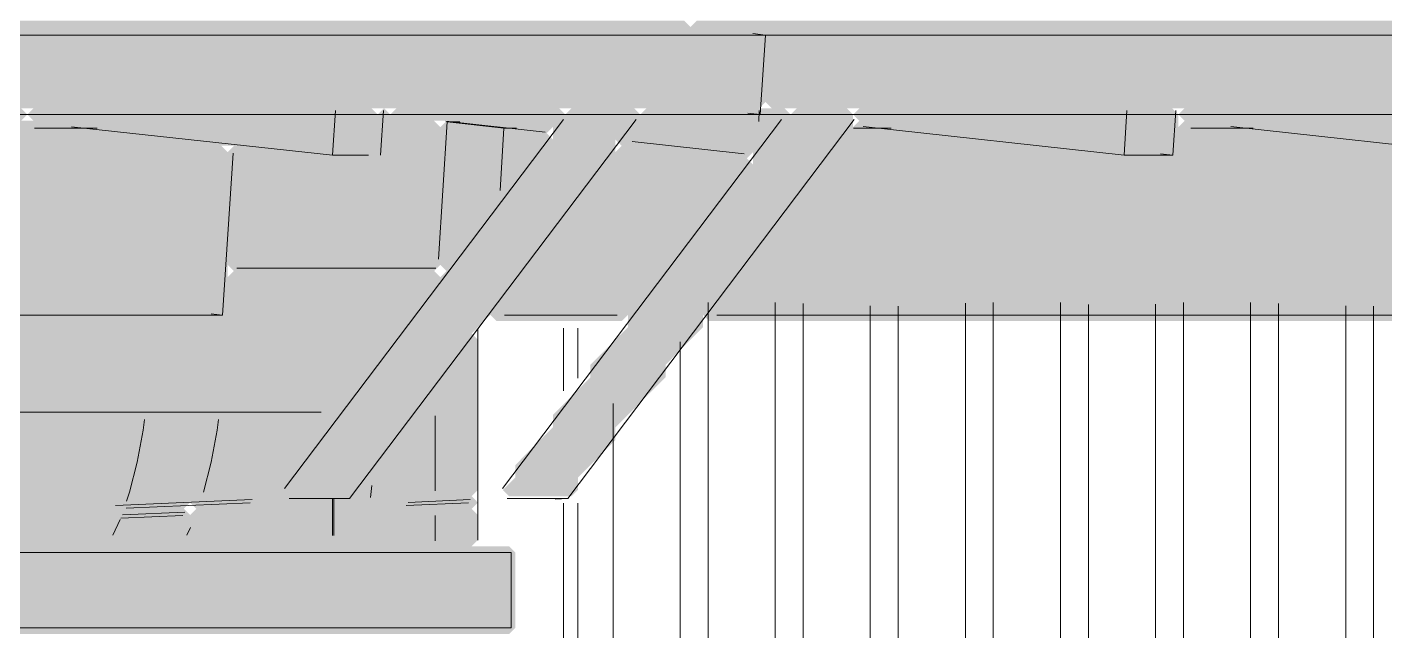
# Model space of a CAD drawing. Header units: millimetres. Extents: x 0 to 84100, y 0 to 59400.
# Drawn here: x 46415 to 47500, y 49329 to 49811 of the extents above; entities that cross this region are included whole.
import ezdxf

# ---------------------------------------------------------------- set-up
doc = ezdxf.new("R2010")
doc.units = ezdxf.units.MM
doc.layers.add('10_見えがかり', color=7, linetype='Continuous', lineweight=13)
doc.layers.add('12_見えがかり（ガラス）', color=5, linetype='Continuous', lineweight=9)

msp = doc.modelspace()

# ---------------------------------------------------------------- hatches: boundary and pattern name
at = {"layer": '10_見えがかり', "true_color": 0xbdbdbd}
for points in [[(46949.9, 49806.6), (46999.9, 49806.6), (47004.9, 49801.6), (47004.9, 49751.6), (46999.9, 49746.6), (45229.9, 49746.6), (45224.9, 49751.6), (45224.9, 49801.6), (45219.9, 49806.6), (45169.9, 49806.6), (45164.9, 49811.6), (45169.9, 49816.6), (46939.9, 49816.6)], [(48759.9, 49806.6), (48809.9, 49806.6), (48814.9, 49801.6), (48814.9, 49751.6), (48809.9, 49746.6), (47009.9, 49746.6), (47004.9, 49751.6), (47004.9, 49801.6), (46999.9, 49806.6), (46949.9, 49806.6), (46944.9, 49811.6), (46949.9, 49816.6), (48749.9, 49816.6)], [(46539.9, 49726.6), (46549.9, 49716.6), (46569.9, 49716.6), (46574.9, 49711.6), (46574.9, 49611.6), (46574.9, 49581.6), (46569.9, 49576.6), (45869.9, 49576.6), (45179.9, 49576.6), (45174.9, 49581.6), (45184.9, 49591.6), (45184.9, 49601.6), (45224.9, 49641.6), (45224.9, 49651.6), (45254.9, 49681.6), (45254.9, 49691.6), (45284.9, 49721.6), (45284.9, 49731.6), (45289.9, 49736.6), (45299.9, 49726.6), (45379.9, 49726.6), (45389.9, 49716.6), (45479.9, 49716.6), (45489.9, 49706.6), (45539.9, 49706.6), (45544.9, 49711.6), (45544.9, 49731.6), (45549.9, 49736.6), (45579.9, 49736.6), (45589.9, 49726.6), (45669.9, 49726.6), (45679.9, 49716.6), (45759.9, 49716.6), (45769.9, 49706.6), (45829.9, 49706.6), (45834.9, 49711.6), (45834.9, 49731.6), (45839.9, 49736.6), (45869.9, 49736.6), (45879.9, 49726.6), (45959.9, 49726.6), (45969.9, 49716.6), (46049.9, 49716.6), (46059.9, 49706.6), (46109.9, 49706.6), (46124.9, 49721.6), (46124.9, 49731.6), (46129.9, 49736.6), (46159.9, 49736.6), (46169.9, 49726.6), (46249.9, 49726.6), (46259.9, 49716.6), (46339.9, 49716.6), (46349.9, 49706.6), (46399.9, 49706.6), (46404.9, 49711.6), (46404.9, 49731.6), (46409.9, 49736.6), (46449.9, 49736.6), (46459.9, 49726.6)], [(46414.9, 49741.6), (46404.9, 49731.6), (46404.9, 49711.6), (46399.9, 49706.6), (46349.9, 49706.6), (46339.9, 49716.6), (46259.9, 49716.6), (46249.9, 49726.6), (46169.9, 49726.6), (46159.9, 49736.6), (46129.9, 49736.6), (46124.9, 49741.6), (46129.9, 49746.6), (46409.9, 49746.6)], [(46694.9, 49741.6), (46694.9, 49711.6), (46689.9, 49706.6), (46639.9, 49706.6), (46629.9, 49716.6), (46549.9, 49716.6), (46539.9, 49726.6), (46459.9, 49726.6), (46449.9, 49736.6), (46419.9, 49736.6), (46414.9, 49741.6), (46419.9, 49746.6), (46689.9, 49746.6)], [(46709.9, 49736.6), (46739.9, 49736.6), (46744.9, 49731.6), (46744.9, 49621.6), (46739.9, 49616.6), (46579.9, 49616.6), (46574.9, 49621.6), (46574.9, 49711.6), (46579.9, 49716.6), (46629.9, 49716.6), (46639.9, 49706.6), (46689.9, 49706.6), (46694.9, 49711.6), (46694.9, 49741.6), (46699.9, 49746.6)], [(46829.9, 49726.6), (46799.9, 49726.6), (46789.9, 49736.6), (46709.9, 49736.6), (46704.9, 49741.6), (46709.9, 49746.6), (46839.9, 49746.6), (46844.9, 49741.6)], [(46829.9, 49726.6), (46834.9, 49721.6), (46804.9, 49691.6), (46804.9, 49681.6), (46774.9, 49651.6), (46774.9, 49641.6), (46749.9, 49616.6), (46744.9, 49621.6), (46744.9, 49731.6), (46749.9, 49736.6), (46789.9, 49736.6), (46799.9, 49726.6)], [(46989.9, 49706.6), (46979.9, 49706.6), (46969.9, 49716.6), (46889.9, 49716.6), (46884.9, 49721.6), (46909.9, 49746.6), (47019.9, 49746.6), (47024.9, 49741.6)], [(48349.9, 49726.6), (48359.9, 49716.6), (48389.9, 49716.6), (48394.9, 49711.6), (48394.9, 49691.6), (48384.9, 49681.6), (48384.9, 49611.6), (48384.9, 49581.6), (48379.9, 49576.6), (47689.9, 49576.6), (46959.9, 49576.6), (46954.9, 49581.6), (46984.9, 49611.6), (46984.9, 49621.6), (47014.9, 49651.6), (47014.9, 49661.6), (47044.9, 49691.6), (47044.9, 49701.6), (47079.9, 49736.6), (47089.9, 49726.6), (47169.9, 49726.6), (47179.9, 49716.6), (47259.9, 49716.6), (47269.9, 49706.6), (47329.9, 49706.6), (47334.9, 49711.6), (47334.9, 49731.6), (47339.9, 49736.6), (47379.9, 49736.6), (47389.9, 49726.6), (47469.9, 49726.6), (47479.9, 49716.6), (47559.9, 49716.6), (47569.9, 49706.6), (47619.9, 49706.6), (47624.9, 49711.6), (47624.9, 49731.6), (47629.9, 49736.6), (47669.9, 49736.6), (47679.9, 49726.6), (47759.9, 49726.6), (47769.9, 49716.6), (47849.9, 49716.6), (47859.9, 49706.6), (47909.9, 49706.6), (47914.9, 49711.6), (47914.9, 49731.6), (47919.9, 49736.6), (47959.9, 49736.6), (47969.9, 49726.6), (48049.9, 49726.6), (48059.9, 49716.6), (48149.9, 49716.6), (48159.9, 49706.6), (48209.9, 49706.6), (48214.9, 49711.6), (48214.9, 49731.6), (48219.9, 49736.6), (48259.9, 49736.6), (48269.9, 49726.6)], [(47334.9, 49741.6), (47334.9, 49711.6), (47329.9, 49706.6), (47269.9, 49706.6), (47259.9, 49716.6), (47179.9, 49716.6), (47169.9, 49726.6), (47089.9, 49726.6), (47074.9, 49741.6), (47079.9, 49746.6), (47329.9, 49746.6)], [(47624.9, 49741.6), (47624.9, 49711.6), (47619.9, 49706.6), (47569.9, 49706.6), (47559.9, 49716.6), (47479.9, 49716.6), (47469.9, 49726.6), (47389.9, 49726.6), (47379.9, 49736.6), (47339.9, 49736.6), (47334.9, 49741.6), (47339.9, 49746.6), (47619.9, 49746.6)], [(46989.9, 49706.6), (46994.9, 49701.6), (46964.9, 49671.6), (46964.9, 49661.6), (46934.9, 49631.6), (46934.9, 49621.6), (46889.9, 49576.6), (46789.9, 49576.6), (46784.9, 49581.6), (46794.9, 49591.6), (46794.9, 49601.6), (46824.9, 49631.6), (46824.9, 49641.6), (46854.9, 49671.6), (46854.9, 49681.6), (46889.9, 49716.6), (46969.9, 49716.6), (46979.9, 49706.6)]]:
    msp.add_hatch(color=8, dxfattribs=at).paths.add_polyline_path(points)
at = {"layer": '10_見えがかり', "true_color": 0xe9dcc4}
for points in [[(46884.9, 49711.6), (46854.9, 49681.6), (46854.9, 49671.6), (46824.9, 49641.6), (46824.9, 49631.6), (46794.9, 49601.6), (46794.9, 49591.6), (46769.9, 49566.6), (46764.9, 49561.6), (46764.9, 49551.6), (46734.9, 49521.6), (46734.9, 49511.6), (46704.9, 49481.6), (46704.9, 49471.6), (46669.9, 49436.6), (46619.9, 49436.6), (46614.9, 49441.6), (46644.9, 49471.6), (46644.9, 49481.6), (46684.9, 49521.6), (46684.9, 49531.6), (46714.9, 49561.6), (46714.9, 49571.6), (46744.9, 49601.6), (46744.9, 49611.6), (46744.9, 49611.6), (46774.9, 49641.6), (46774.9, 49651.6), (46804.9, 49681.6), (46804.9, 49691.6), (46834.9, 49721.6), (46834.9, 49731.6), (46849.9, 49746.6), (46899.9, 49746.6), (46904.9, 49741.6), (46884.9, 49721.6)], [(47044.9, 49691.6), (47014.9, 49661.6), (47014.9, 49651.6), (46984.9, 49621.6), (46984.9, 49611.6), (46954.9, 49581.6), (46954.9, 49571.6), (46924.9, 49541.6), (46924.9, 49531.6), (46884.9, 49491.6), (46884.9, 49481.6), (46854.9, 49451.6), (46854.9, 49441.6), (46849.9, 49436.6), (46799.9, 49436.6), (46794.9, 49441.6), (46804.9, 49451.6), (46804.9, 49461.6), (46834.9, 49491.6), (46834.9, 49501.6), (46864.9, 49531.6), (46864.9, 49541.6), (46894.9, 49571.6), (46894.9, 49581.6), (46934.9, 49621.6), (46934.9, 49631.6), (46964.9, 49661.6), (46964.9, 49671.6), (46994.9, 49701.6), (46994.9, 49711.6), (47029.9, 49746.6), (47069.9, 49746.6), (47074.9, 49741.6), (47074.9, 49731.6), (47044.9, 49701.6)], [(46544.9, 49431.6), (46549.9, 49436.6), (46589.9, 49436.6), (46594.9, 49431.6), (46589.9, 49426.6), (46549.9, 49426.6)], [(46714.9, 49431.6), (46719.9, 49436.6), (46769.9, 49436.6), (46774.9, 49431.6), (46769.9, 49426.6), (46719.9, 49426.6)], [(46489.9, 49416.6), (46484.9, 49421.6), (46489.9, 49426.6), (46539.9, 49426.6), (46544.9, 49421.6), (46539.9, 49416.6)], [(46804.9, 49391.6), (46804.9, 49331.6), (46799.9, 49326.6), (45959.9, 49326.6), (45954.9, 49331.6), (45954.9, 49391.6), (45959.9, 49396.6), (46019.9, 49396.6), (46089.9, 49396.6), (46769.9, 49396.6), (46799.9, 49396.6)]]:
    msp.add_hatch(color=8, dxfattribs=at).paths.add_polyline_path(points)
at = {"layer": '12_見えがかり（ガラス）', "true_color": 0xdce9f2}
h = msp.add_hatch(color=8, dxfattribs=at)
h.paths.add_polyline_path([(46744.9, 49611.6), (46744.9, 49601.6), (46714.9, 49571.6), (46714.9, 49561.6), (46684.9, 49531.6), (46684.9, 49521.6), (46644.9, 49481.6), (46644.9, 49471.6), (46614.9, 49441.6), (46619.9, 49436.6), (46669.9, 49436.6), (46704.9, 49471.6), (46704.9, 49481.6), (46734.9, 49511.6), (46734.9, 49521.6), (46764.9, 49551.6), (46764.9, 49561.6), (46769.9, 49566.6), (46774.9, 49561.6), (46774.9, 49441.6), (46769.9, 49436.6), (46719.9, 49436.6), (46714.9, 49431.6), (46719.9, 49426.6), (46769.9, 49426.6), (46774.9, 49421.6), (46774.9, 49401.6), (46769.9, 49396.6), (46089.9, 49396.6), (46084.9, 49401.6), (46089.9, 49406.6), (46139.9, 49406.6), (46144.9, 49411.6), (46139.9, 49416.6), (46089.9, 49416.6), (46079.9, 49406.6), (46029.9, 49406.6), (46019.9, 49396.6), (45919.9, 49396.6), (45909.9, 49406.6), (45869.9, 49406.6), (45864.9, 49411.6), (45864.9, 49571.6), (45869.9, 49576.6), (46569.9, 49576.6), (46574.9, 49581.6), (46574.9, 49611.6), (46579.9, 49616.6), (46739.9, 49616.6)])
h.paths.add_polyline_path([(46594.9, 49431.6), (46589.9, 49436.6), (46549.9, 49436.6), (46539.9, 49426.6), (46489.9, 49426.6), (46484.9, 49421.6), (46489.9, 49416.6), (46539.9, 49416.6), (46549.9, 49426.6), (46589.9, 49426.6)], flags=0)
h.paths.add_polyline_path([(46374.9, 49421.6), (46369.9, 49426.6), (46319.9, 49426.6), (46309.9, 49416.6), (46259.9, 49416.6), (46254.9, 49411.6), (46259.9, 49406.6), (46309.9, 49406.6), (46319.9, 49416.6), (46369.9, 49416.6)], flags=0)

# ---------------------------------------------------------------- linework, layer by layer
at = {"layer": '10_見えがかり'}
for points in [[(45225.4, 49805.1), (47004.7, 49805.1)], [(47004.7, 49805.1), (46994.8, 49806.2)], [(46994.8, 49806.2), (47004.7, 49805.1)], [(47000.6, 49741.6), (47004.7, 49805.1)], [(47000.6, 49741.6), (47004.7, 49805.1)], [(47004.7, 49805.1), (48815.1, 49805.1)], [(45221.3, 49741.6), (47000.6, 49741.6)], [(46843.4, 49737.5), (46620.3, 49442.7)], [(46658.8, 49709.1), (46661.1, 49744.8)], [(46901.5, 49737.5), (46672.4, 49434.8)], [(46697.2, 49709.1), (46699.5, 49744.8)], [(46828.8, 49727.6), (46749.4, 49736.3)], [(47017.7, 49737.5), (46794.6, 49442.7)], [(47075.8, 49737.5), (46846.7, 49434.8)], [(47000.6, 49741.6), (46990.7, 49742.7)], [(47000.6, 49741.6), (46990.7, 49742.7)], [(46999.4, 49735.9), (46999.9, 49744.8)], [(47000.6, 49741.6), (48811, 49741.6)], [(47291.5, 49709.1), (47293.7, 49744.8)], [(47330.5, 49709.1), (47332.8, 49744.8)], [(46420.5, 49730.7), (46470.5, 49730.7)], [(46658.8, 49709.1), (46450.1, 49731.7)], [(46750.4, 49735.7), (46743.5, 49626.1)], [(46795.8, 49730.7), (46750.4, 49735.7)], [(46750.4, 49735.7), (46760.4, 49735.7)], [(46795.8, 49730.7), (46792.7, 49680.9)], [(46795.8, 49730.7), (46805.8, 49730.7)], [(47075.3, 49730.7), (47105.3, 49730.7)], [(47291.5, 49709.1), (47082.9, 49732)], [(47344.8, 49730.7), (47394.7, 49730.7)], [(47585.3, 49709.1), (47376.7, 49732)], [(46987.7, 49710.2), (46898.3, 49720)], [(46570.9, 49581.3), (46579.2, 49710.8)], [(46658.8, 49709.1), (46687.6, 49709.1)], [(47291.5, 49709.1), (47330.5, 49709.1)], [(47320.6, 49710.2), (47330.5, 49709.1)], [(46582.2, 49618.8), (46741.2, 49618.8)], [(47012.6, 49591.3), (47012.6, 46946.6), (46959, 46946.6), (46959, 49591.5)], [(47088.6, 49588.8), (47088.6, 46946.6), (47034.9, 46946.6), (47034.9, 49590.7)], [(47164.6, 49590.8), (47164.6, 46946.6), (47110.9, 46946.6), (47110.9, 49588.6)], [(47240.6, 49591.5), (47240.6, 46946.6), (47186.9, 46946.6), (47186.9, 49591.3)], [(47316.6, 49590), (47316.6, 46946.6), (47262.9, 46946.6), (47262.9, 49589.8)], [(47392.6, 49591.3), (47392.6, 46946.6), (47338.9, 46946.6), (47338.9, 49591.5)], [(47468.6, 49588.8), (47468.6, 46946.6), (47414.9, 46946.6), (47414.9, 49590.7)], [(47544.6, 49590.8), (47544.6, 46946.6), (47490.9, 46946.6), (47490.9, 49588.5)], [(45191.1, 49581.3), (46570.9, 49581.3)], [(46570.9, 49581.3), (46561.7, 49582.3)], [(46796.3, 49581.3), (46886.2, 49581.3)], [(46966, 49581.3), (48383.5, 49581.3)], [(46843.4, 49520.9), (46843.4, 49570.8)], [(46843.4, 49570.8), (46843.4, 49520.9)], [(46854.7, 49570.8), (46854.7, 49530.9)], [(46936.7, 49560), (46936.7, 46946.6), (46883, 46946.6), (46883, 49510.8)], [(45911.1, 49503.9), (46649.6, 49503.9)], [(46507.4, 49489.3), (46508.5, 49498)], [(46566.5, 49489.3), (46567.6, 49498)], [(46566.5, 49489.3), (46567.6, 49498)], [(46740.9, 49441), (46740.9, 49500.9)], [(46502.7, 49463.9), (46507.4, 49489.3)], [(46561.8, 49463.9), (46566.5, 49489.3)], [(46561.8, 49463.9), (46566.5, 49489.3)], [(46496.5, 49439.9), (46502.7, 49463.9)], [(46555.6, 49439.9), (46561.8, 49463.9)], [(46555.6, 49439.9), (46561.8, 49463.9)], [(46690.2, 49445.1), (46689, 49435.7)], [(46594.4, 49433.9), (46485.3, 49429.1)], [(46494, 49432.6), (46496.5, 49439.9)], [(46624, 49434.8), (46672.4, 49434.8)], [(46658.6, 49405.2), (46658.6, 49434.9)], [(46659.9, 49405.2), (46659.9, 49434.9)], [(46768.7, 49433.9), (46719.2, 49431.7)], [(46798.3, 49434.8), (46846.7, 49434.8)], [(46846.7, 49434.8), (46836.8, 49434.3)], [(46540.6, 49423.9), (46491, 49421.8)], [(46593, 49431.3), (46493.8, 49427)], [(46767.3, 49431.3), (46717.7, 49429.1)], [(46843.4, 46796.6), (46843.4, 49431.1)], [(46843.4, 49431.1), (46843.4, 46946.6)], [(46854.7, 49431.1), (46854.7, 46946.6)], [(46483.2, 49405.4), (46489, 49418.1)], [(46539.2, 49421.3), (46489.6, 49419.2)], [(46542.3, 49405.4), (46545.2, 49411.7)], [(46542.3, 49405.4), (46545.2, 49411.7)], [(46740.9, 49401.1), (46740.9, 49421.1)], [(46801.6, 49391.6), (46087.7, 49391.6)], [(46791.8, 49391.6), (46801.6, 49391.6)], [(46801.6, 49331.6), (46801.6, 49391.6)], [(46801.6, 49331.6), (45958.8, 49331.6)], [(46791.8, 49331.6), (46801.6, 49331.6)]]:
    msp.add_lwpolyline(points, dxfattribs=at)
at = {"layer": '12_見えがかり（ガラス）'}
msp.add_lwpolyline([(46775, 49401.5), (46775, 49570)], dxfattribs=at)

doc.saveas('drawing.dxf')
